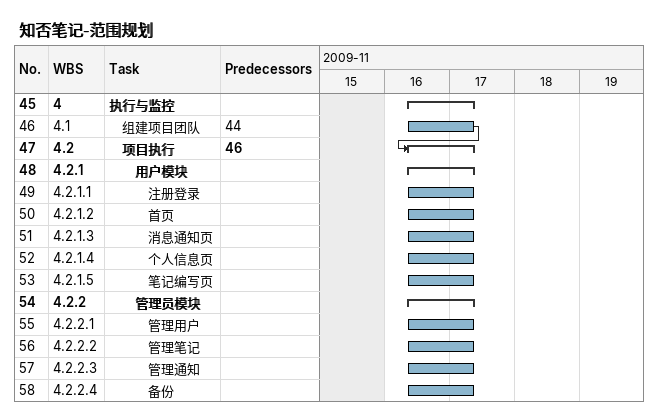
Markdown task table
知否笔记-范围规划

| ID | WBS | Task | Start | Finish | Predecessors |
|---|---|---|---|---|---|
| 45 | 4 | **执行与监控** | 2009-11-16 | 2009-11-17 |  |
| 46 | 4.1 | 组建项目团队 | 2009-11-16 | 2009-11-17 | 44 |
| 47 | 4.2 | **项目执行** | 2009-11-16 | 2009-11-17 | 46 |
| 48 | 4.2.1 | **用户模块** | 2009-11-16 | 2009-11-17 |  |
| 49 | 4.2.1.1 | 注册登录 | 2009-11-16 | 2009-11-17 |  |
| 50 | 4.2.1.2 | 首页 | 2009-11-16 | 2009-11-17 |  |
| 51 | 4.2.1.3 | 消息通知页 | 2009-11-16 | 2009-11-17 |  |
| 52 | 4.2.1.4 | 个人信息页 | 2009-11-16 | 2009-11-17 |  |
| 53 | 4.2.1.5 | 笔记编写页 | 2009-11-16 | 2009-11-17 |  |
| 54 | 4.2.2 | **管理员模块** | 2009-11-16 | 2009-11-17 |  |
| 55 | 4.2.2.1 | 管理用户 | 2009-11-16 | 2009-11-17 |  |
| 56 | 4.2.2.2 | 管理笔记 | 2009-11-16 | 2009-11-17 |  |
| 57 | 4.2.2.3 | 管理通知 | 2009-11-16 | 2009-11-17 |  |
| 58 | 4.2.2.4 | 备份 | 2009-11-16 | 2009-11-17 |  |
